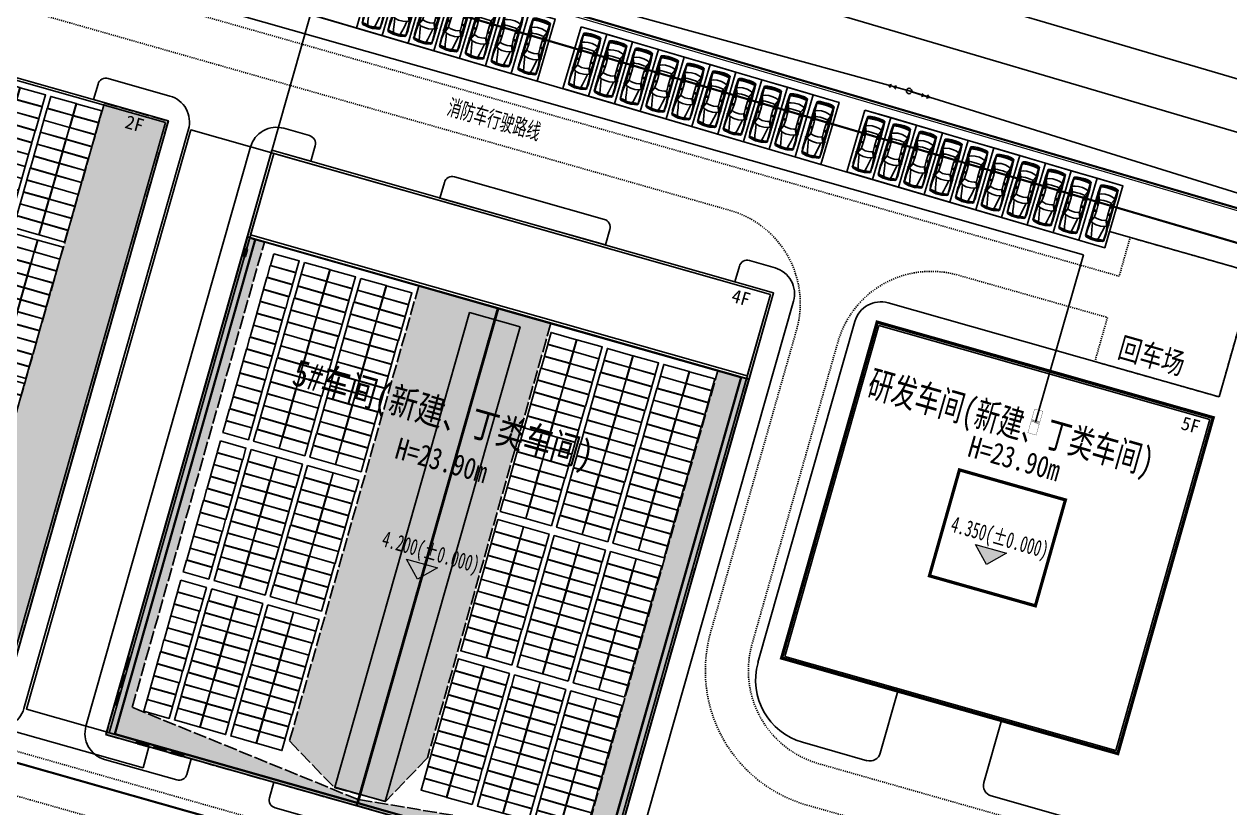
# Model space of a CAD drawing. Header units: metres. Extents: x 221342 to 221936, y -165780 to -165359.
# Drawn here: x 221663 to 221775.1, y -165593.9 to -165521 of the extents above; entities that cross this region are included whole.
import ezdxf
from ezdxf.enums import TextEntityAlignment as Align

# ---------------------------------------------------------------- set-up
doc = ezdxf.new("R2010")
doc.units = ezdxf.units.M
for name, pattern in [('CENTER', [5.08, 3.175, -0.635, 0.635, -0.635]), ('DASH', [0.35, 0.25, -0.1]), ('DASHED', [1.524, 1.27, -0.254])]:
    doc.linetypes.add(name, pattern=pattern)
doc.layers.add('0-道路', color=22, linetype='Continuous', lineweight=0)
doc.layers.add('地形图', color=250, linetype='Continuous', lineweight=13)
for name, color, linetype in [('biao1', 5, 'Continuous'), ('PUB_DIM', 3, 'Continuous'), ('sgt-室外', 47, 'Continuous'), ('SOLID_HATCH', 251, 'Continuous'), ('WALL', 51, 'Continuous'), ('zt-道路', 240, 'Continuous'), ('包边板', 8, 'Continuous'), ('单元区域外轮廓', 7, 'ByLayer'), ('屋脊线', 7, 'ByLayer'), ('并网柜', 7, 'ByLayer'), ('消防车道', 3, 'Continuous'), ('电缆通道', 7, 'ByLayer'), ('管线及附属设施', 4, 'Continuous'), ('组件', 7, 'ByLayer'), ('逆变器', 7, 'ByLayer'), ('阴影', 8, 'DASHED'), ('障碍物', 7, 'ByLayer')]:
    doc.layers.add(name, color=color, linetype=linetype)
doc.styles.add('-黑体', font='txt', dxfattribs={"width": 0.7})
doc.styles.add('Albedo', font='gbenor', dxfattribs={"bigfont": 'gbcbig'})
pattern_1 = [(344.143, (221595.9987, -165598.90403), (0.17959642, 0.19653122), [0, -0.238125])]

# ---------------------------------------------------------------- blocks, each defined once
blk = doc.blocks.new('511301')
at = {"layer": '管线及附属设施', "color": 4, "linetype": 'Continuous', "flags": 128}
for points in [[(2, 0), (0.25, 0)], [(1.24, 0.15), (1.5, 0), (1.24, -0.15)], [(1.74, 0.15), (2, 0), (1.74, -0.15)]]:
    blk.add_lwpolyline(points, dxfattribs=at)
blk = doc.blocks.new('604')
at = {"layer": '管线及附属设施', "color": 4, "linetype": 'Continuous'}
blk.add_circle((0, 0), 0.25, dxfattribs=at)
blk = doc.blocks.new('_F27')
for p, q in [((-2489, 522), (-2514, 196)), ((-2514, -206), (-2514, 196)), ((-2489, 522), (-2426, 736)), ((-2426, 736), (-2389, 824)), ((-2389, 824), (-1610, 874)), ((-2389, 824), (-1560, 874)), ((-2264, 812), (-2389, 824)), ((-2364, 522), (-2389, 196)), ((-2389, -206), (-2389, 196)), ((-2326, 736), (-2364, 522)), ((-2326, 736), (-2351, 596)), ((-2351, 594), (-2351, 596)), ((-2326, 736), (-2288, 811)), ((-2301, 196), (-2276, 522)), ((-2301, 196), (-2301, -206)), ((-2200, 786), (-2288, 811)), ((-2276, 522), (-2238, 736)), ((-2200, 786), (-2238, 736)), ((-1560, 874), (-2212, 815)), ((-2208, 815), (-2211, 814)), ((-1660, 862), (-2208, 815)), ((-1446, 761), (-2200, 786)), ((-1622, 510), (-1685, 196)), ((-1685, -206), (-1685, 196)), ((-1560, 874), (-1660, 862)), ((-1622, 510), (-1547, 698)), ((-1617, 869), (-1620, 866)), ((-1208, 874), (-1610, 874)), ((-1547, 698), (-1446, 761)), ((-1145, 799), (-1446, 761)), ((-1019, 572), (-1446, 761)), ((-1208, 874), (980, 889)), ((-1145, 799), (-682, 557)), ((-1145, 799), (124, 799)), ((-1082, 145), (-1070, 371)), ((-1082, 145), (-1082, -156)), ((-1070, 371), (-1057, 510)), ((-1019, 572), (-1057, 510)), ((-680, 556), (-1019, 572)), ((-1019, 572), (-479, 547)), ((-743, 849), (-793, 874)), ((-730, 799), (-743, 849)), ((-630, 555), (-730, 799)), ((-680, 556), (-630, 555)), ((-642, 799), (-605, 554)), ((-605, 554), (-630, 555)), ((-479, 547), (-605, 554)), ((61, 547), (-479, 547)), ((-2, 547), (-27, 877)), ((124, 799), (61, 547)), ((61, 547), (564, 572)), ((941, 773), (124, 799)), ((564, 572), (941, 773)), ((564, 572), (614, 522)), ((1079, 748), (614, 522)), ((614, 522), (677, 371)), ((677, 371), (714, 145)), ((714, -156), (714, 145)), ((941, 773), (941, 874)), ((983, 777), (941, 773)), ((941, 773), (987, 765)), ((980, 902), (995, 790)), ((980, 790), (980, 898)), ((995, 790), (980, 790)), ((980, 790), (992, 746)), ((984, 905), (1020, 939)), ((992, 746), (1021, 747)), ((995, 790), (1022, 746)), ((1022, 748), (995, 790)), ((1021, 747), (1022, 748)), ((1053, 768), (1022, 746)), ((1036, 935), (1062, 857)), ((1036, 756), (1079, 748)), ((1051, 889), (1497, 893)), ((1057, 776), (1062, 857)), ((1770, 849), (1058, 784)), ((1204, 585), (1079, 748)), ((1795, 472), (1204, 585)), ((1280, 196), (1204, 585)), ((1280, 196), (1280, -206)), ((1506, 899), (2121, 899)), ((2461, 849), (1770, 849)), ((2222, 397), (1795, 472)), ((2272, 876), (2121, 899)), ((2523, 321), (2222, 397)), ((2272, 876), (2272, 874)), ((2437, 851), (2272, 876)), ((2511, 874), (2287, 874)), ((2398, 849), (2461, 773)), ((2437, 850), (2433, 851)), ((2498, 773), (2436, 849)), ((2511, 874), (2450, 850)), ((2461, 773), (2523, 321)), ((2561, 321), (2498, 773)), ((2599, 773), (2511, 874)), ((2523, 321), (2586, 321)), ((2523, 321), (2561, 196)), ((2580, 196), (2542, 321)), ((2561, 196), (2561, -206)), ((2611, 196), (2574, 321)), ((2580, 321), (2618, 196)), ((2580, 196), (2580, -206)), ((2599, 773), (2687, 321)), ((2611, 196), (2611, -206)), ((2618, -206), (2618, 196)), ((2687, 321), (2699, 196)), ((2699, -206), (2699, 196)), ((-2489, -533), (-2514, -206)), ((-2489, -533), (-2426, -747)), ((-2426, -747), (-2389, -835)), ((-2389, -206), (-2364, -533)), ((-2389, -835), (-2264, -823)), ((-1560, -885), (-2389, -835)), ((-1610, -885), (-2389, -835)), ((-2326, -747), (-2364, -533)), ((-2351, -607), (-2351, -605)), ((-2351, -607), (-2326, -747)), ((-2326, -747), (-2288, -822)), ((-2276, -533), (-2301, -206)), ((-2288, -822), (-2200, -797)), ((-2276, -533), (-2238, -747)), ((-2200, -797), (-2238, -747)), ((-2212, -826), (-1560, -885)), ((-2208, -826), (-2211, -825)), ((-1660, -872), (-2208, -826)), ((-1446, -772), (-2200, -797)), ((-1685, -206), (-1622, -520)), ((-1560, -885), (-1660, -872)), ((-1622, -520), (-1547, -709)), ((-1621, -877), (-1617, -880)), ((-1610, -885), (-1208, -885)), ((-1547, -709), (-1446, -772)), ((-1019, -583), (-1446, -772)), ((-1145, -809), (-1446, -772)), ((-1208, -885), (980, -900)), ((-682, -568), (-1145, -809)), ((-1145, -809), (124, -809)), ((-1070, -382), (-1082, -156)), ((-1057, -520), (-1070, -382)), ((-1019, -583), (-1057, -520)), ((-479, -558), (-1019, -583)), ((-1019, -583), (-680, -567)), ((-743, -860), (-793, -885)), ((-743, -860), (-730, -809)), ((-730, -809), (-630, -566)), ((-680, -567), (-682, -568)), ((-680, -567), (-630, -566)), ((-605, -565), (-642, -809)), ((-630, -566), (-605, -565)), ((-605, -565), (-479, -558)), ((61, -558), (-479, -558)), ((-2, -558), (-27, -884)), ((61, -558), (124, -809)), ((564, -583), (61, -558)), ((941, -784), (124, -809)), ((614, -533), (564, -583)), ((564, -583), (941, -784)), ((677, -382), (614, -533)), ((1079, -759), (614, -533)), ((714, -156), (677, -382)), ((987, -776), (941, -784)), ((983, -788), (941, -784)), ((941, -885), (941, -784)), ((992, -757), (980, -800)), ((995, -800), (980, -800)), ((995, -800), (980, -913)), ((980, -909), (980, -800)), ((984, -916), (1020, -950)), ((992, -757), (1021, -758)), ((995, -800), (1022, -757)), ((1022, -758), (995, -800)), ((1021, -758), (1022, -758)), ((1022, -757), (1053, -779)), ((1036, -767), (1079, -759)), ((1036, -946), (1062, -867)), ((1051, -901), (1497, -904)), ((1057, -787), (1062, -867)), ((1770, -860), (1058, -795)), ((1204, -596), (1079, -759)), ((1204, -596), (1280, -206)), ((1795, -483), (1204, -596)), ((2121, -910), (1506, -910)), ((1770, -860), (2461, -860)), ((1795, -483), (2222, -407)), ((2121, -910), (2272, -887)), ((2270, -887), (2121, -910)), ((2523, -332), (2222, -407)), ((2437, -861), (2272, -887)), ((2272, -885), (2272, -887)), ((2285, -885), (2511, -885)), ((2398, -860), (2461, -784)), ((2436, -860), (2498, -784)), ((2437, -861), (2436, -860)), ((2450, -861), (2511, -885)), ((2523, -332), (2461, -784)), ((2561, -332), (2498, -784)), ((2599, -784), (2511, -885)), ((2523, -332), (2561, -206)), ((2586, -332), (2523, -332)), ((2580, -206), (2542, -332)), ((2618, -6), (2561, -6)), ((2574, -332), (2611, -206)), ((2618, -206), (2580, -332)), ((2687, -332), (2599, -784)), ((2687, -332), (2699, -206))]:
    blk.add_line(p, q)
for centre, start, end in [((990, 898), 132.96497, 179.74535), ((1027, 932), 18.15727, 132.96497), ((1047, 776), 305.15418, 356.86364), ((990, -909), 180.25465, 227.03503), ((1027, -942), 227.03503, 341.84273), ((1047, -787), 3.17983, 54.84582)]:
    blk.add_arc(centre, 10, start, end)
at = {"width": 0.8, "flags": 9}
for tag in ['XSIZE', 'YSIZE']:
    blk.add_attdef(tag, (0, 0), '', height=0.5, dxfattribs=at)
blk = doc.blocks.new('*U27')
at = {"layer": '单元区域外轮廓', "color": 2}
for points in [[(2020, 88240, 16249), (58500, 88239, 16249), (58500, 31759, 16249), (2020, 31760, 16249), (2020, 88240, 16249)], [(2020, 88240, 17999), (58500, 88239, 17999), (58500, 31759, 17999), (2020, 31760, 17999), (2020, 88240, 17999)]]:
    blk.add_polyline3d(points, close=True, dxfattribs=at)
at = {"flags": 1}
for tag in ['unit_id', 'unit_name', 'parapet_height', 'ground_elevation', 'is_enable_parapet']:
    blk.add_attdef(tag, (0, 0), '', height=2.5, dxfattribs=at)
blk = doc.blocks.new('*U28')
at = {"layer": '屋脊线', "color": 30}
for p, q in [((30260, 88240, 17629), (2020, 88240, 16249)), ((2020, 88240, 16249), (2020, 31760, 16249)), ((30260, 31760, 17629), (30260, 88240, 17629)), ((58500, 88239, 16249), (30260, 88240, 17629)), ((58500, 31759, 16249), (58500, 88239, 16249)), ((2020, 31760, 16249), (30260, 31760, 17629)), ((30260, 31760, 17629), (58500, 31759, 16249))]:
    blk.add_line(p, q, dxfattribs=at)
at = {"flags": 1}
for tag in ['unit_id', 'unit_name']:
    blk.add_attdef(tag, (0, 0), '', height=2.5, dxfattribs=at)
blk = doc.blocks.new('*U31')
at = {"layer": '组件', "color": 0}
blk.add_polyline3d([(0, 0, 0), (0, 113, 0), (-246, 113, 12), (-246, 0, 12)], close=True, dxfattribs=at)
at = {"flags": 1}
for tag in ['silicon-material', 'panel-length', 'panel-width', 'panel-height', 'mounting-hole-spacing1', 'mounting-hole-spacing2', 'userid', 'module-material', 'theme', 'name', 'vmpo', 'voco', 'pmax', 'company-name', 'note', 'id', 'impo', 'isco']:
    blk.add_attdef(tag, (0, 0), '', height=2.5, dxfattribs=at)
blk = doc.blocks.new('*U32')
at = {"layer": '组件', "color": 122}
for p in [(3893, 8631, 1731), (4141, 8631, 1718), (4437, 8631, 1704), (4685, 8631, 1692), (4981, 8631, 1677), (5230, 8631, 1665), (3893, 8515, 1731), (4141, 8515, 1718), (4437, 8515, 1704), (4685, 8515, 1692), (4981, 8515, 1677), (5230, 8515, 1665), (3893, 8400, 1731), (4141, 8400, 1718), (4437, 8400, 1704), (4685, 8400, 1692), (4981, 8400, 1677), (5230, 8400, 1665), (3893, 8284, 1731), (4141, 8284, 1718), (4437, 8284, 1704), (4685, 8284, 1692), (4981, 8284, 1677), (5230, 8284, 1665), (3893, 8169, 1731), (4141, 8169, 1718), (4437, 8169, 1704), (4685, 8169, 1692), (4981, 8169, 1677), (5230, 8169, 1665), (3893, 8054, 1731), (4141, 8054, 1718), (4437, 8054, 1704), (4685, 8054, 1692), (4981, 8054, 1677), (5230, 8054, 1665), (3893, 7938, 1731), (4141, 7938, 1718), (4437, 7938, 1704), (4685, 7938, 1692), (4981, 7938, 1677), (5230, 7938, 1665), (3893, 7823, 1731), (4141, 7823, 1718), (4437, 7823, 1704), (4685, 7823, 1692), (4981, 7823, 1677), (5230, 7823, 1665), (3893, 7707, 1731), (4141, 7707, 1718), (4437, 7707, 1704), (4685, 7707, 1692), (4981, 7707, 1677), (5230, 7707, 1665), (3893, 7592, 1731), (4141, 7592, 1718), (4437, 7592, 1704), (4685, 7592, 1692), (4981, 7592, 1677), (5230, 7592, 1665), (3893, 7477, 1731), (4141, 7477, 1718), (4437, 7477, 1704), (4685, 7477, 1692), (4981, 7477, 1677), (5230, 7477, 1665), (3893, 7313, 1731), (4141, 7313, 1718), (4437, 7313, 1704), (4685, 7313, 1692), (4981, 7313, 1677), (5230, 7313, 1665), (3893, 7198, 1731), (4141, 7198, 1718), (4437, 7198, 1704), (4685, 7198, 1692), (4981, 7198, 1677), (5230, 7198, 1665), (3893, 7082, 1731), (4141, 7082, 1718), (4437, 7082, 1704), (4685, 7082, 1692), (4981, 7082, 1677), (5230, 7082, 1665), (3893, 6967, 1731), (4141, 6967, 1718), (4437, 6967, 1704), (4685, 6967, 1692), (4981, 6967, 1677), (5230, 6967, 1665), (3893, 6852, 1731), (4141, 6852, 1718), (4437, 6852, 1704), (4685, 6852, 1692), (4981, 6852, 1677), (5230, 6852, 1665), (3893, 6736, 1731), (4141, 6736, 1718), (4437, 6736, 1704), (4685, 6736, 1692), (4981, 6736, 1677), (5230, 6736, 1665), (3893, 6621, 1731), (4141, 6621, 1718), (4437, 6621, 1704), (4685, 6621, 1692), (4981, 6621, 1677), (5230, 6621, 1665), (3893, 6505, 1731), (4141, 6505, 1718), (4437, 6505, 1704), (4685, 6505, 1692), (4981, 6505, 1677), (5230, 6505, 1665), (3893, 6390, 1731), (4141, 6390, 1718), (4437, 6390, 1704), (4685, 6390, 1692), (4981, 6390, 1677), (5230, 6390, 1665), (3893, 6275, 1731), (4141, 6275, 1718), (4437, 6275, 1704), (4685, 6275, 1692), (4981, 6275, 1677), (5230, 6275, 1665), (3893, 6159, 1731), (4141, 6159, 1718), (4437, 6159, 1704), (4685, 6159, 1692), (4981, 6159, 1677), (5230, 6159, 1665), (3893, 5996, 1731), (4141, 5996, 1718), (4437, 5996, 1704), (4685, 5996, 1692), (4981, 5996, 1677), (5230, 5996, 1665), (3893, 5880, 1731), (4141, 5880, 1718), (4437, 5880, 1704), (4685, 5880, 1692), (4981, 5880, 1677), (5230, 5880, 1665), (3893, 5765, 1731), (4141, 5765, 1718), (4437, 5765, 1704), (4685, 5765, 1692), (4981, 5765, 1677), (5230, 5765, 1665), (3893, 5650, 1731), (4141, 5650, 1718), (4437, 5650, 1704), (4685, 5650, 1692), (4981, 5650, 1677), (5230, 5650, 1665), (3893, 5534, 1731), (4141, 5534, 1718), (4437, 5534, 1704), (4685, 5534, 1692), (4981, 5534, 1677), (5230, 5534, 1665), (3893, 5419, 1731), (4141, 5419, 1718), (4437, 5419, 1704), (4685, 5419, 1692), (4981, 5419, 1677), (5230, 5419, 1665), (3893, 5303, 1731), (4141, 5303, 1718), (4437, 5303, 1704), (4685, 5303, 1692), (4981, 5303, 1677), (5230, 5303, 1665), (3893, 5188, 1731), (4141, 5188, 1718), (4437, 5188, 1704), (4685, 5188, 1692), (4981, 5188, 1677), (5230, 5188, 1665), (3893, 5073, 1731), (4141, 5073, 1718), (4437, 5073, 1704), (4685, 5073, 1692), (4981, 5073, 1677), (5230, 5073, 1665), (3893, 4957, 1731), (4141, 4957, 1718), (4437, 4957, 1704), (4685, 4957, 1692), (4981, 4957, 1677), (5230, 4957, 1665), (3893, 4842, 1731), (4141, 4842, 1718), (4437, 4842, 1704), (4685, 4842, 1692), (4981, 4842, 1677), (5230, 4842, 1665)]:
    blk.add_blockref('*U31', p, dxfattribs=at)
at = {"layer": '组件', "color": 202}
for p in [(3893, 4678, 1731), (4141, 4678, 1718), (4437, 4678, 1704), (4685, 4678, 1692), (4981, 4678, 1677), (5230, 4678, 1665), (3893, 4563, 1731), (4141, 4563, 1718), (4437, 4563, 1704), (4685, 4563, 1692), (4981, 4563, 1677), (5230, 4563, 1665), (3893, 4448, 1731), (4141, 4448, 1718), (4437, 4448, 1704), (4685, 4448, 1692), (4981, 4448, 1677), (5230, 4448, 1665), (3893, 4332, 1731), (4141, 4332, 1718), (4437, 4332, 1704), (4685, 4332, 1692), (4981, 4332, 1677), (5230, 4332, 1665), (3893, 4217, 1731), (4141, 4217, 1718), (4437, 4217, 1704), (4685, 4217, 1692), (4981, 4217, 1677), (5230, 4217, 1665), (3893, 4101, 1731), (4141, 4101, 1718), (4437, 4101, 1704), (4685, 4101, 1692), (4981, 4101, 1677), (5230, 4101, 1665), (3893, 3986, 1731), (4141, 3986, 1718), (4437, 3986, 1704), (4685, 3986, 1692), (4981, 3986, 1677), (5230, 3986, 1665), (3893, 3871, 1731), (4141, 3871, 1718), (4437, 3871, 1704), (4685, 3871, 1692), (4981, 3871, 1677), (5230, 3871, 1665), (3893, 3755, 1731), (4141, 3755, 1718), (4437, 3755, 1704), (4685, 3755, 1692), (4981, 3755, 1677), (5230, 3755, 1665), (3893, 3640, 1731), (4141, 3640, 1718), (4437, 3640, 1704), (4685, 3640, 1692), (4981, 3640, 1677), (5230, 3640, 1665), (3893, 3524, 1731), (4141, 3524, 1718), (4437, 3524, 1704), (4685, 3524, 1692), (4981, 3524, 1677), (5230, 3524, 1665)]:
    blk.add_blockref('*U31', p, dxfattribs=at)
at = {"flags": 1}
for tag in ['tilt', 'azimuth', 'mode', 'align', 'array-mode', 'panel-x', 'panel-y', 'offset-x', 'offset-y', 'panel-per-row', 'bracket-type', 'bracket-value', 'row-per-array']:
    blk.add_attdef(tag, (0, 0), '', height=2.5, dxfattribs=at)
blk = doc.blocks.new('*U36')
at = {"layer": '单元区域外轮廓', "color": 2}
for points in [[(68500, 79879, 22250), (116980, 79879, 22250), (116980, 31759, 22250), (68500, 31759, 22250), (68500, 79879, 22250)], [(68500, 79879, 23700), (116980, 79879, 23700), (116980, 31759, 23700), (68500, 31759, 23700), (68500, 79879, 23700)]]:
    blk.add_polyline3d(points, close=True, dxfattribs=at)
at = {"flags": 1}
for tag in ['unit_id', 'unit_name', 'parapet_height', 'ground_elevation', 'is_enable_parapet']:
    blk.add_attdef(tag, (0, 0), '', height=2.5, dxfattribs=at)
blk = doc.blocks.new('*U37')
at = {"layer": '屋脊线', "color": 30}
for p, q in [((92740, 79879, 23428), (68500, 79879, 22250)), ((68500, 79879, 22250), (68500, 31759, 22250)), ((92740, 31759, 23428), (92740, 79879, 23428)), ((116980, 79879, 22250), (92740, 79879, 23428)), ((116980, 31759, 22250), (116980, 79879, 22250)), ((68500, 31759, 22250), (92740, 31759, 23428)), ((92740, 31759, 23428), (116980, 31759, 22250))]:
    blk.add_line(p, q, dxfattribs=at)
at = {"flags": 1}
for tag in ['unit_id', 'unit_name']:
    blk.add_attdef(tag, (0, 0), '', height=2.5, dxfattribs=at)
blk = doc.blocks.new('*U38')
at = {"layer": '组件', "color": 0}
blk.add_polyline3d([(0, 0, 0), (0, -113, 0), (246, -113, 12), (246, 0, 12)], close=True, dxfattribs=at)
at = {"flags": 1}
for tag in ['silicon-material', 'panel-length', 'panel-width', 'panel-height', 'mounting-hole-spacing1', 'mounting-hole-spacing2', 'userid', 'module-material', 'theme', 'name', 'vmpo', 'voco', 'pmax', 'company-name', 'note', 'id', 'impo', 'isco']:
    blk.add_attdef(tag, (0, 0), '', height=2.5, dxfattribs=at)
blk = doc.blocks.new('*U39')
at = {"layer": '组件', "color": 12}
for p in [(7129, 7904, 2249), (7426, 7904, 2263), (7674, 7904, 2275), (7970, 7904, 2289), (8218, 7904, 2301), (7129, 7789, 2249), (7426, 7789, 2263), (7674, 7789, 2275), (7970, 7789, 2289), (8218, 7789, 2301), (7129, 7674, 2249), (7426, 7674, 2263), (7674, 7674, 2275), (7970, 7674, 2289), (8218, 7674, 2301), (7129, 7558, 2249), (7426, 7558, 2263), (7674, 7558, 2275), (7970, 7558, 2289), (8218, 7558, 2301), (7129, 7443, 2249), (7426, 7443, 2263), (7674, 7443, 2275), (7970, 7443, 2289), (8218, 7443, 2301), (7129, 7327, 2249), (7426, 7327, 2263), (7674, 7327, 2275), (7970, 7327, 2289), (8218, 7327, 2301), (7129, 7212, 2249), (7426, 7212, 2263), (7674, 7212, 2275), (7970, 7212, 2289), (8218, 7212, 2301), (7129, 7097, 2249), (7426, 7097, 2263), (7674, 7097, 2275), (7970, 7097, 2289), (8218, 7097, 2301), (7129, 6981, 2249), (7426, 6981, 2263), (7674, 6981, 2275), (7970, 6981, 2289), (8218, 6981, 2301), (7129, 6866, 2249), (7426, 6866, 2263), (7674, 6866, 2275), (7970, 6866, 2289), (8218, 6866, 2301), (7129, 6750, 2249), (7426, 6750, 2263), (7674, 6750, 2275), (7970, 6750, 2289), (8218, 6750, 2301), (7129, 6635, 2249), (7426, 6635, 2263), (7674, 6635, 2275), (7970, 6635, 2289), (8218, 6635, 2301), (7129, 6520, 2249), (7426, 6520, 2263), (7674, 6520, 2275), (7970, 6520, 2289), (8218, 6520, 2301), (7129, 6404, 2249), (7426, 6404, 2263), (7674, 6404, 2275), (7970, 6404, 2289), (8218, 6404, 2301), (7129, 6289, 2249), (7426, 6289, 2263), (7674, 6289, 2275), (7970, 6289, 2289), (8218, 6289, 2301), (7129, 6095, 2249), (7426, 6095, 2263), (7674, 6095, 2275), (7970, 6095, 2289), (8218, 6095, 2301), (7129, 5980, 2249), (7426, 5980, 2263), (7674, 5980, 2275), (7970, 5980, 2289), (8218, 5980, 2301), (7129, 5865, 2249), (7426, 5865, 2263), (7674, 5865, 2275), (7970, 5865, 2289), (8218, 5865, 2301), (7129, 5749, 2249), (7426, 5749, 2263), (7674, 5749, 2275), (7970, 5749, 2289), (8218, 5749, 2301), (7129, 5634, 2249), (7426, 5634, 2263), (7674, 5634, 2275), (7970, 5634, 2289), (8218, 5634, 2301), (7129, 5518, 2249), (7426, 5518, 2263), (7674, 5518, 2275), (7970, 5518, 2289), (8218, 5518, 2301), (7129, 5403, 2249), (7426, 5403, 2263), (7674, 5403, 2275), (7970, 5403, 2289), (8218, 5403, 2301), (7129, 5288, 2249), (7426, 5288, 2263), (7674, 5288, 2275), (7970, 5288, 2289), (8218, 5288, 2301), (7129, 5172, 2249), (7426, 5172, 2263), (7674, 5172, 2275), (7970, 5172, 2289), (8218, 5172, 2301), (7129, 5057, 2249), (7426, 5057, 2263), (7674, 5057, 2275), (7970, 5057, 2289), (8218, 5057, 2301), (7129, 4941, 2249), (7426, 4941, 2263), (7674, 4941, 2275), (7970, 4941, 2289), (8218, 4941, 2301), (7129, 4748, 2249), (7426, 4748, 2263), (7674, 4748, 2275), (7970, 4748, 2289), (8218, 4748, 2301), (7129, 4633, 2249), (7426, 4633, 2263), (7674, 4633, 2275), (7970, 4633, 2289), (8218, 4633, 2301), (7129, 4517, 2249), (7426, 4517, 2263), (7674, 4517, 2275), (7970, 4517, 2289), (8218, 4517, 2301), (7129, 4402, 2249), (7426, 4402, 2263), (7674, 4402, 2275), (7970, 4402, 2289), (8218, 4402, 2301), (7129, 4286, 2249), (7426, 4286, 2263), (7674, 4286, 2275), (7970, 4286, 2289), (8218, 4286, 2301), (7129, 4171, 2249), (7426, 4171, 2263), (7674, 4171, 2275), (7970, 4171, 2289), (8218, 4171, 2301), (7129, 4056, 2249), (7426, 4056, 2263), (7674, 4056, 2275), (7970, 4056, 2289), (8218, 4056, 2301), (7129, 3940, 2249), (7426, 3940, 2263), (7674, 3940, 2275), (7970, 3940, 2289), (8218, 3940, 2301), (7129, 3825, 2249), (7426, 3825, 2263), (7674, 3825, 2275), (7970, 3825, 2289), (8218, 3825, 2301), (7129, 3709, 2249), (7426, 3709, 2263), (7674, 3709, 2275), (7970, 3709, 2289), (8218, 3709, 2301), (7129, 3594, 2249), (7426, 3594, 2263), (7674, 3594, 2275), (7970, 3594, 2289), (8218, 3594, 2301)]:
    blk.add_blockref('*U38', p, dxfattribs=at)
at = {"flags": 1}
for tag in ['tilt', 'azimuth', 'mode', 'align', 'array-mode', 'panel-x', 'panel-y', 'offset-x', 'offset-y', 'panel-per-row', 'bracket-type', 'bracket-value', 'row-per-array']:
    blk.add_attdef(tag, (0, 0), '', height=2.5, dxfattribs=at)
blk = doc.blocks.new('*U40')
at = {"layer": '组件', "color": 0}
blk.add_polyline3d([(0, 0, 0), (0, 113, 0), (-246, 113, 12), (-246, 0, 12)], close=True, dxfattribs=at)
at = {"flags": 1}
for tag in ['silicon-material', 'panel-length', 'panel-width', 'panel-height', 'mounting-hole-spacing1', 'mounting-hole-spacing2', 'userid', 'module-material', 'theme', 'name', 'vmpo', 'voco', 'pmax', 'company-name', 'note', 'id', 'impo', 'isco']:
    blk.add_attdef(tag, (0, 0), '', height=2.5, dxfattribs=at)
blk = doc.blocks.new('*U41')
at = {"layer": '组件', "color": 190}
for p in [(10056, 7791, 2315), (10304, 7791, 2327), (10600, 7791, 2288), (10848, 7791, 2300), (11144, 7791, 2262), (11392, 7791, 2274), (10056, 7676, 2315), (10304, 7676, 2327), (10600, 7676, 2288), (10848, 7676, 2300), (11144, 7676, 2262), (11392, 7676, 2274), (10056, 7560, 2315), (10304, 7560, 2327), (10600, 7560, 2288), (10848, 7560, 2300), (11144, 7560, 2262), (11392, 7560, 2274), (10056, 7445, 2315), (10304, 7445, 2327), (10600, 7445, 2288), (10848, 7445, 2300), (11144, 7445, 2262), (11392, 7445, 2274), (10056, 7329, 2315), (10304, 7329, 2327), (10600, 7329, 2288), (10848, 7329, 2300), (11144, 7329, 2262), (11392, 7329, 2274), (10056, 7214, 2315), (10304, 7214, 2327), (10600, 7214, 2288), (10848, 7214, 2300), (11144, 7214, 2262), (11392, 7214, 2274), (10056, 7099, 2315), (10304, 7099, 2327), (10600, 7099, 2288), (10848, 7099, 2300), (11144, 7099, 2262), (11392, 7099, 2274), (10056, 6983, 2315), (10304, 6983, 2327), (10600, 6983, 2288), (10848, 6983, 2300), (11144, 6983, 2262), (11392, 6983, 2274), (10056, 6868, 2315), (10304, 6868, 2327), (10600, 6868, 2288), (10848, 6868, 2300), (11144, 6868, 2262), (11392, 6868, 2274), (10056, 6752, 2315), (10304, 6752, 2327), (10600, 6752, 2288), (10848, 6752, 2300), (11144, 6752, 2262), (11392, 6752, 2274), (10056, 6637, 2315), (10304, 6637, 2327), (10600, 6637, 2288), (10848, 6637, 2300), (11144, 6637, 2262), (11392, 6637, 2274), (10056, 6522, 2315), (10304, 6522, 2327), (10600, 6522, 2288), (10848, 6522, 2300), (11144, 6522, 2262), (11392, 6522, 2274), (10056, 6406, 2315), (10304, 6406, 2327), (10600, 6406, 2288), (10848, 6406, 2300), (11144, 6406, 2262), (11392, 6406, 2274), (10056, 6291, 2315), (10304, 6291, 2327), (10600, 6291, 2288), (10848, 6291, 2300), (11144, 6291, 2262), (11392, 6291, 2274), (10056, 6175, 2315), (10304, 6175, 2327), (10600, 6175, 2288), (10848, 6175, 2300), (11144, 6175, 2262), (11392, 6175, 2274), (10056, 5982, 2315), (10304, 5982, 2327), (10600, 5982, 2288), (10848, 5982, 2300), (11144, 5982, 2262), (11392, 5982, 2274), (10056, 5867, 2315), (10304, 5867, 2327), (10600, 5867, 2288), (10848, 5867, 2300), (11144, 5867, 2262), (11392, 5867, 2274), (10056, 5751, 2315), (10304, 5751, 2327), (10600, 5751, 2288), (10848, 5751, 2300), (11144, 5751, 2262), (11392, 5751, 2274), (10056, 5636, 2315), (10304, 5636, 2327), (10600, 5636, 2288), (10848, 5636, 2300), (11144, 5636, 2262), (11392, 5636, 2274), (10056, 5520, 2315), (10304, 5520, 2327), (10600, 5520, 2288), (10848, 5520, 2300), (11144, 5520, 2262), (11392, 5520, 2274), (10056, 5405, 2315), (10304, 5405, 2327), (10600, 5405, 2288), (10848, 5405, 2300), (11144, 5405, 2262), (11392, 5405, 2274), (10056, 5290, 2315), (10304, 5290, 2327), (10600, 5290, 2288), (10848, 5290, 2300), (11144, 5290, 2262), (11392, 5290, 2274), (10056, 5174, 2315), (10304, 5174, 2327), (10600, 5174, 2288), (10848, 5174, 2300), (11144, 5174, 2262), (11392, 5174, 2274), (10056, 5059, 2315), (10304, 5059, 2327), (10600, 5059, 2288), (10848, 5059, 2300), (11144, 5059, 2262), (11392, 5059, 2274), (10056, 4943, 2315), (10304, 4943, 2327), (10600, 4943, 2288), (10848, 4943, 2300), (11144, 4943, 2262), (11392, 4943, 2274), (10056, 4828, 2315), (10304, 4828, 2327), (10600, 4828, 2288), (10848, 4828, 2300), (11144, 4828, 2262), (11392, 4828, 2274), (10056, 4635, 2315), (10304, 4635, 2327), (10600, 4635, 2288), (10848, 4635, 2300), (11144, 4635, 2262), (11392, 4635, 2274), (10056, 4519, 2315), (10304, 4519, 2327), (10600, 4519, 2288), (10848, 4519, 2300), (11144, 4519, 2262), (11392, 4519, 2274), (10056, 4404, 2315), (10304, 4404, 2327), (10600, 4404, 2288), (10848, 4404, 2300), (11144, 4404, 2262), (11392, 4404, 2274), (10056, 4288, 2315), (10304, 4288, 2327), (10600, 4288, 2288), (10848, 4288, 2300), (11144, 4288, 2262), (11392, 4288, 2274), (10056, 4173, 2315), (10304, 4173, 2327), (10600, 4173, 2288), (10848, 4173, 2300), (11144, 4173, 2262), (11392, 4173, 2274), (10056, 4058, 2315), (10304, 4058, 2327), (10600, 4058, 2288), (10848, 4058, 2300), (11144, 4058, 2262), (11392, 4058, 2274), (10056, 3942, 2315), (10304, 3942, 2327), (10600, 3942, 2288), (10848, 3942, 2300), (11144, 3942, 2262), (11392, 3942, 2274), (10056, 3827, 2315), (10304, 3827, 2327), (10600, 3827, 2288), (10848, 3827, 2300), (11144, 3827, 2262), (11392, 3827, 2274), (10056, 3711, 2315), (10304, 3711, 2327), (10600, 3711, 2288), (10848, 3711, 2300), (11144, 3711, 2262), (11392, 3711, 2274), (10056, 3596, 2315), (10304, 3596, 2327), (10600, 3596, 2288), (10848, 3596, 2300), (11144, 3596, 2262), (11392, 3596, 2274), (10056, 3481, 2315), (10304, 3481, 2327), (10600, 3481, 2288), (10848, 3481, 2300), (11144, 3481, 2262), (11392, 3481, 2274)]:
    blk.add_blockref('*U40', p, dxfattribs=at)
at = {"flags": 1}
for tag in ['tilt', 'azimuth', 'mode', 'align', 'array-mode', 'panel-x', 'panel-y', 'offset-x', 'offset-y', 'panel-per-row', 'bracket-type', 'bracket-value', 'row-per-array']:
    blk.add_attdef(tag, (0, 0), '', height=2.5, dxfattribs=at)
blk = doc.blocks.new('*U42', base_point=(35, 18))
at = {"color": 0}
for p, q in [((0, 0), (70, 35)), ((45, 18), (65, 18)), ((45, 9), (65, 9))]:
    blk.add_line(p, q, dxfattribs=at)
blk.add_lwpolyline([(0, 0), (70, 0), (70, 35), (0, 35)], close=True, dxfattribs=at)
blk.add_lwpolyline([(4, 26, -0.6815), (13, 29), (20, 23, 0.6815), (29, 26)], format="xyb", dxfattribs=at)
blk = doc.blocks.new('*U48')
at = {"layer": '障碍物', "color": 1}
blk.add_polyline3d([(95180, 78749, 10), (95180, 32869, 10), (90300, 32869, 10), (90300, 78749, 10)], close=True, dxfattribs=at)
at = {"flags": 1}
for tag in ['height', 'shape']:
    blk.add_attdef(tag, (0, 0), '', height=2.5, dxfattribs=at)
blk = doc.blocks.new('*U52', base_point=(40, 115))
at = {"layer": '并网柜', "const_width": 2.5}
blk.add_lwpolyline([(0, 0), (80, 0), (80, 230), (0, 230)], close=True, dxfattribs=at)
at = {"style": 'Albedo'}
blk.add_text('并网柜', height=25, dxfattribs=at).set_placement((40, 115), align=Align.MIDDLE_CENTER)

msp = doc.modelspace()

# ---------------------------------------------------------------- hatches: boundary and pattern name
h = msp.add_hatch()
h.set_pattern_fill('DOTS', scale=0.15, angle=-15.857)
h.set_pattern_definition(pattern_1)
h.paths.add_polyline_path([(221676.37, -165530.02), (221660.94, -165584.33), (221633.81, -165576.62), (221634.03, -165575.85), (221658.48, -165579.89), (221659.65, -165575.78), (221657.56, -165573.65), (221670.43, -165528.34), (221676.37, -165530.02)])
h = msp.add_hatch()
h.set_pattern_fill('DOTS', scale=0.15, angle=-15.857)
h.set_pattern_definition(pattern_1)
h.paths.add_polyline_path([(221694.02, -165593.1), (221673.02, -165584.53), (221685.31, -165541.27), (221683.73, -165540.82), (221670.59, -165587.08), (221693.85, -165593.68), (221694.02, -165593.1)])
h = msp.add_hatch()
h.set_pattern_fill('DOTS', scale=0.15, angle=-15.857)
h.set_pattern_definition(pattern_1)
h.paths.add_polyline_path([(221706.99, -165547.43), (221699.66, -165545.34), (221687.64, -165587.65), (221691.8, -165591.98), (221694.15, -165592.64), (221706.99, -165547.43)])
h = msp.add_hatch()
h.set_pattern_fill('DOTS', scale=0.15, angle=-15.857)
h.set_pattern_definition(pattern_1)
h.paths.add_polyline_path([(221711.94, -165548.81), (221700.46, -165589.23), (221696.58, -165593.27), (221694.2, -165592.64), (221707.04, -165547.42), (221711.94, -165548.81)])
h = msp.add_hatch()
h.set_pattern_fill('DOTS', scale=0.15, angle=-15.857)
h.set_pattern_definition(pattern_1)
h.paths.add_polyline_path([(221730.33, -165554.04), (221717.2, -165600.29), (221693.91, -165593.67), (221694.07, -165593.1), (221715.14, -165596.63), (221727.47, -165553.22), (221730.33, -165554.04)])
at = {"layer": 'PUB_DIM', "lineweight": 0}
for points in [[(221751.42, -165569.38), (221752.45, -165571.24), (221754.3, -165570.2)], [(221698.52, -165570.74), (221699.55, -165572.6), (221701.4, -165571.56)]]:
    msp.add_hatch(color=5, dxfattribs=at).paths.add_polyline_path(points)

# ---------------------------------------------------------------- linework, layer by layer
at = {"linetype": 'Continuous'}
for p, q in [((221671.36, -165587.03), (221684.44, -165540.98)), ((221707.04, -165547.4), (221693.96, -165593.45)), ((221716.57, -165599.88), (221729.65, -165553.82)), ((221670.88, -165586.9), (221671.36, -165587.03))]:
    msp.add_line(p, q, dxfattribs=at)
at = {"color": 1, "linetype": 'CENTER', "ltscale": 0.005, "const_width": 0.2, "flags": 128}
msp.add_lwpolyline([(221603.92, -165580.58), (221610.9, -165556.03), (221478.7, -165518.47), (221496.5, -165456.12), (221779.34, -165539.17), (221785.94, -165632.29), (221603.92, -165580.58)], dxfattribs=at)
at = {"color": 1, "linetype": 'DASH', "ltscale": 0.005, "const_width": 0.2, "flags": 128}
msp.add_lwpolyline([(221484.85, -165520.22), (221501.79, -165460.9), (221776.5, -165541.57), (221782.33, -165623.78), (221605.89, -165573.66)], dxfattribs=at)
at = {"linetype": 'Continuous'}
for points in [[(221686.01, -165532.73), (221732.65, -165545.98), (221730.36, -165554.02), (221683.73, -165540.77)], [(221686.18, -165533.03), (221732.35, -165546.14), (221730.2, -165553.72), (221684.02, -165540.61)]]:
    msp.add_lwpolyline(points, close=True, dxfattribs=at)
for points in [[(221684.7, -165537.34), (221686.01, -165532.73), (221732.65, -165545.98), (221731.34, -165550.59)], [(221730.6, -165553.18), (221730.36, -165554.02), (221683.73, -165540.77), (221683.96, -165539.94)], [(221683.96, -165540.84), (221670.88, -165586.9), (221717.05, -165600.01), (221730.13, -165553.95)], [(221683.73, -165540.77), (221672.63, -165579.86)], [(221719.26, -165593.1), (221730.36, -165554.02)], [(221672.76, -165579.38), (221672.63, -165579.86), (221672.74, -165579.89), (221672.41, -165581.04), (221672.3, -165581.01), (221672.16, -165581.49), (221672.28, -165581.52), (221671.95, -165582.68), (221671.83, -165582.65), (221671.7, -165583.13), (221671.81, -165583.16), (221671.48, -165584.31), (221671.37, -165584.28), (221670.58, -165587.06), (221673.36, -165587.85), (221673.39, -165587.74), (221674.55, -165588.06), (221674.51, -165588.18), (221674.99, -165588.32), (221675.03, -165588.2), (221676.18, -165588.53), (221676.15, -165588.64), (221676.63, -165588.78), (221676.66, -165588.66), (221677.82, -165588.99), (221677.78, -165589.11)], [(221672.3, -165581.01), (221672.16, -165581.49)], [(221671.83, -165582.65), (221671.7, -165583.13)], [(221671.37, -165584.28), (221670.58, -165587.06), (221673.36, -165587.85)], [(221674.51, -165588.18), (221674.99, -165588.32)], [(221676.15, -165588.64), (221676.63, -165588.78)], [(221677.78, -165589.11), (221710.01, -165598.26)]]:
    msp.add_lwpolyline(points, dxfattribs=at)
at = {"color": 8, "linetype": 'Continuous'}
for points in [[(221671.42, -165587), (221693.93, -165593.39), (221706.98, -165547.43), (221684.47, -165541.04)], [(221716.53, -165599.81), (221694.02, -165593.42), (221707.08, -165547.46), (221729.59, -165553.85)]]:
    msp.add_lwpolyline(points, close=True, dxfattribs=at)
at = {"layer": '0-道路', "linetype": 'Continuous'}
for p, q in [((221778.32, -165538.87), (221617.87, -165491.76)), ((221778.09, -165539.05), (221635.31, -165497.13))]:
    msp.add_line(p, q, dxfattribs=at)
at = {"layer": 'biao1', "color": 5, "linetype": 'Continuous', "flags": 128}
msp.add_lwpolyline([(221827.49, -165551.4), (221789.84, -165541.08), (221745.24, -165527.22), (221697, -165513.97), (221634.14, -165495.01), (221560.55, -165473.5), (221480.71, -165450.26)], dxfattribs=at)
at = {"layer": 'PUB_DIM', "color": 5, "lineweight": 0}
for p, q in [((221752.45, -165571.24), (221751.42, -165569.38)), ((221751.42, -165569.38), (221754.3, -165570.2)), ((221754.3, -165570.2), (221752.45, -165571.24)), ((221752.86, -165569.79), (221754.3, -165570.2)), ((221699.55, -165572.6), (221698.52, -165570.74)), ((221698.52, -165570.74), (221701.4, -165571.56)), ((221701.4, -165571.56), (221699.55, -165572.6)), ((221699.96, -165571.15), (221701.4, -165571.56))]:
    msp.add_line(p, q, dxfattribs=at)
at = {"layer": 'sgt-室外', "color": 47, "flags": 128}
for points in [[(221678.51, -165589.31), (221670.58, -165587.06), (221686.01, -165532.73), (221689.61, -165533.75)], [(221701.63, -165537.17), (221717.02, -165541.54)], [(221729.05, -165544.96), (221732.65, -165545.98), (221717.21, -165600.31), (221709.29, -165598.06)], [(221701.59, -165595.87), (221686.2, -165591.5)]]:
    msp.add_lwpolyline(points, dxfattribs=at)
at = {"layer": 'SOLID_HATCH', "linetype": 'Continuous'}
for p, q in [((221679.21, -165556.68), (221710.75, -165445.64)), ((221635.15, -165496.83), (221779.34, -165539.17))]:
    msp.add_line(p, q, dxfattribs=at)
at = {"layer": 'WALL', "color": 20, "linetype": 'Continuous'}
for points in [[(221676.1, -165530.16), (221660.79, -165584.03), (221606.93, -165568.73), (221622.23, -165514.86)], [(221732.35, -165546.14), (221717.05, -165600.01), (221663.18, -165584.71), (221678.48, -165530.84)], [(221686.18, -165533.03), (221670.88, -165586.9), (221717.05, -165600.01), (221732.35, -165546.14)], [(221742.43, -165549.01), (221773.21, -165557.75), (221764.47, -165588.53), (221733.69, -165579.79)]]:
    msp.add_lwpolyline(points, close=True, dxfattribs=at)
at = {"layer": 'WALL', "color": 0, "linetype": 'Continuous', "const_width": 0.3}
for points in [[(221742.27, -165548.71), (221773.51, -165557.59), (221764.64, -165588.83), (221733.39, -165579.95)], [(221749.92, -165562.45), (221759.77, -165565.24), (221756.98, -165575.09), (221747.13, -165572.3)]]:
    msp.add_lwpolyline(points, close=True, dxfattribs=at)
at = {"layer": 'zt-道路', "linetype": 'Continuous'}
for p, q in [((221635.86, -165484.79), (221791.86, -165530.87)), ((221639.4, -165490.87), (221792.14, -165535.88)), ((221626.49, -165501.58), (221763.43, -165541.79)), ((221713.05, -165527), (221714.74, -165521.25)), ((221714.74, -165521.25), (221717.14, -165521.95)), ((221717.14, -165521.95), (221719.54, -165522.65)), ((221719.54, -165522.65), (221721.94, -165523.36)), ((221721.94, -165523.36), (221724.34, -165524.06)), ((221724.34, -165524.06), (221726.74, -165524.77)), ((221726.74, -165524.77), (221729.14, -165525.47)), ((221729.14, -165525.47), (221731.54, -165526.18)), ((221731.54, -165526.18), (221733.93, -165526.88)), ((221733.93, -165526.88), (221736.33, -165527.58)), ((221736.33, -165527.58), (221738.73, -165528.29)), ((221739.44, -165534.75), (221741.13, -165528.99)), ((221741.13, -165528.99), (221743.53, -165529.7)), ((221743.53, -165529.7), (221745.93, -165530.4)), ((221745.93, -165530.4), (221748.33, -165531.11)), ((221748.33, -165531.11), (221750.73, -165531.81)), ((221750.73, -165531.81), (221753.12, -165532.51)), ((221753.12, -165532.51), (221755.52, -165533.22)), ((221755.52, -165533.22), (221757.92, -165533.92)), ((221757.92, -165533.92), (221760.32, -165534.63)), ((221760.32, -165534.63), (221762.72, -165535.33)), ((221762.72, -165535.33), (221765.12, -165536.04)), ((221763.87, -165540.28), (221763.43, -165541.79)), ((221763.87, -165540.29), (221777.34, -165544.12)), ((221774.06, -165555.66), (221777.34, -165544.12)), ((221743.29, -165546.92), (221774.06, -165555.66)), ((221731.19, -165580.37), (221740.21, -165548.64)), ((221744.2, -165583.03), (221742.56, -165588.8)), ((221753.82, -165585.76), (221752.18, -165591.53)), ((221741.33, -165589.49), (221735.33, -165587.78)), ((221776.34, -165599.43), (221752.87, -165592.76))]:
    msp.add_line(p, q, dxfattribs=at)
at = {"layer": 'zt-道路', "color": 8, "linetype": 'Continuous'}
for p, q in [((221695.55, -165515.61), (221693.86, -165521.37)), ((221697.95, -165516.31), (221696.26, -165522.07)), ((221700.35, -165517.02), (221698.66, -165522.78)), ((221702.75, -165517.72), (221701.06, -165523.48)), ((221705.15, -165518.43), (221703.46, -165524.18)), ((221707.55, -165519.13), (221705.86, -165524.89)), ((221709.95, -165519.84), (221708.26, -165525.59)), ((221717.14, -165521.95), (221715.45, -165527.71)), ((221719.54, -165522.65), (221717.85, -165528.41)), ((221721.94, -165523.36), (221720.25, -165529.12)), ((221724.34, -165524.06), (221722.65, -165529.82)), ((221726.74, -165524.77), (221725.05, -165530.52)), ((221729.14, -165525.47), (221727.45, -165531.23)), ((221731.54, -165526.18), (221729.85, -165531.93)), ((221733.93, -165526.88), (221732.24, -165532.64)), ((221736.33, -165527.58), (221734.64, -165533.34)), ((221743.53, -165529.7), (221741.84, -165535.45)), ((221745.93, -165530.4), (221744.24, -165536.16)), ((221748.33, -165531.11), (221746.64, -165536.86)), ((221750.73, -165531.81), (221749.04, -165537.57)), ((221753.12, -165532.51), (221751.43, -165538.27)), ((221755.52, -165533.22), (221753.83, -165538.98)), ((221757.92, -165533.92), (221756.23, -165539.68)), ((221760.32, -165534.63), (221758.63, -165540.38)), ((221762.72, -165535.33), (221761.03, -165541.09))]:
    msp.add_line(p, q, dxfattribs=at)
at = {"layer": 'zt-道路', "linetype": 'Continuous'}
for points in [[(221688.36, -165513.5), (221712.35, -165520.54), (221710.66, -165526.3), (221686.67, -165519.25)], [(221714.74, -165521.25), (221738.73, -165528.29), (221737.04, -165534.05), (221713.05, -165527)], [(221741.13, -165528.99), (221765.12, -165536.04), (221763.43, -165541.79), (221739.44, -165534.75)]]:
    msp.add_lwpolyline(points, close=True, dxfattribs=at)
at = {"layer": 'zt-道路', "linetype": 'Continuous', "flags": 128}
for points in [[(221678.25, -165530.78), (221662.95, -165584.64, -0.414214), (221659.86, -165586.37), (221654.11, -165584.73, -0.414214), (221653.58, -165583.79), (221653.99, -165582.35), (221660.96, -165584.33), (221667.58, -165561.01), (221676.39, -165530), (221669.43, -165528.02), (221669.84, -165526.58, -0.414214), (221670.78, -165526.05), (221676.53, -165527.69, -0.414214), (221678.25, -165530.78)], [(221678.51, -165589.31), (221670.58, -165587.06), (221686.01, -165532.73), (221689.61, -165533.75), (221690.02, -165532.31, 0.414214), (221689.5, -165531.37), (221687.11, -165530.69, 0.414214), (221684.02, -165532.42), (221668.72, -165586.28, 0.414214), (221670.44, -165589.37), (221677.16, -165591.28, 0.414214), (221678.1, -165590.76), (221678.51, -165589.31)], [(221701.63, -165537.17), (221717.02, -165541.54), (221717.43, -165540.1, 0.414214), (221716.91, -165539.16), (221702.98, -165535.2, 0.414214), (221702.04, -165535.73), (221701.63, -165537.17)], [(221729.05, -165544.96), (221729.46, -165543.51, -0.414214), (221730.4, -165542.99), (221732.78, -165543.67, -0.414214), (221734.5, -165546.76), (221719.2, -165600.62, -0.414214), (221716.12, -165602.35), (221709.4, -165600.44, -0.414214), (221708.88, -165599.5), (221709.29, -165598.06), (221717.21, -165600.31), (221732.65, -165545.98), (221729.05, -165544.96)], [(221701.59, -165595.87), (221701.18, -165597.31, -0.414214), (221700.24, -165597.84), (221686.31, -165593.88, -0.414214), (221685.79, -165592.94), (221686.2, -165591.5), (221701.59, -165595.87)]]:
    msp.add_lwpolyline(points, format="xyb", dxfattribs=at)
at = {"layer": 'zt-道路', "linetype": 'Continuous'}
for centre, radius, start, end in [((221742.61, -165549.33), 2.5, 74.1428, 164.1428), ((221736.97, -165582.01), 6, 164.1428, 254.1428), ((221741.6, -165588.52), 1, 254.1428, 344.1428), ((221753.15, -165591.8), 1, 164.1428, 254.1428)]:
    msp.add_arc(centre, radius, start, end, dxfattribs=at)
at = {"layer": '包边板', "linetype": 'Continuous'}
msp.add_lwpolyline([(221686.01, -165532.73), (221732.65, -165545.98), (221717.21, -165600.31), (221670.58, -165587.06)], close=True, dxfattribs=at)
at = {"layer": '单元区域外轮廓'}
for points, elevation in [([(221622.06, -165514.57), (221676.39, -165530), (221660.96, -165584.33), (221606.63, -165568.9), (221622.06, -165514.57)], 16.25), ([(221683.73, -165540.77), (221730.36, -165554.02), (221717.21, -165600.31), (221670.58, -165587.06), (221683.73, -165540.77)], 22.25)]:
    msp.add_lwpolyline(points, dxfattribs=dict(at, elevation=elevation))
at = {"layer": '屋脊线', "elevation": 23.43}
msp.add_lwpolyline([(221707.04, -165547.4), (221693.9, -165593.69)], dxfattribs=at)
at = {"layer": '消防车道', "linetype": 'DASH', "ltscale": 0.005, "flags": 128}
for points in [[(221784.53, -165612.33), (221773.35, -165613.21, 0.176369), (221767.74, -165615.76, -0.176369), (221761.51, -165618.59), (221757.29, -165618.92, -0.088882), (221752.73, -165618.46), (221607.14, -165577.11, 0.414214), (221596.03, -165583.31), (221569.25, -165677.58, -0.414214), (221553.19, -165686.53), (221459.88, -165660.03, -0.414214), (221450.93, -165643.97), (221496.97, -165481.88, -0.414214), (221513.03, -165472.93), (221606.34, -165499.43, 0.414214), (221617.45, -165493.24), (221617.87, -165491.76)], [(221784.24, -165608.34), (221778.28, -165608.81, -0.300604), (221769.6, -165604, 0.121319), (221766.44, -165600.41), (221762.8, -165597.88, 0.082821), (221758.93, -165596.05), (221736.84, -165589.77, -0.414214), (221730.64, -165578.65), (221738.63, -165550.53, -0.414214), (221749.75, -165544.33), (221763.68, -165548.28), (221762.51, -165552.38), (221774.06, -165555.66), (221777.34, -165544.12), (221765.79, -165540.84), (221764.77, -165544.44), (221627.5, -165505.45, -0.414214), (221621.3, -165494.33), (221621.71, -165492.89)], [(221722.92, -165605.84), (221753.82, -165614.62, 0.088882), (221756.98, -165614.93), (221761.2, -165614.6, 0.705064), (221764.16, -165603.69), (221760.52, -165601.16, 0.082821), (221757.84, -165599.89), (221735.75, -165593.62, -0.414214), (221726.79, -165577.56), (221734.78, -165549.43, 0.414214), (221728.59, -165538.32), (221626.41, -165509.29, 0.414214), (221615.29, -165515.49), (221602.04, -165562.15, 0.414214), (221608.24, -165573.26), (221722.92, -165605.84)]]:
    msp.add_lwpolyline(points, format="xyb", dxfattribs=at)
at = {"layer": '电缆通道', "color": 6}
for points in [[(221628.25, -165504.61, 0), (221761.45, -165542.45, 0)], [(221761.45, -165542.45, 0), (221756.98, -165558, 0.01)], [(221674.03, -165590.16, 0), (221609.75, -165571.98, 0.01)], [(221674.58, -165588.21, 0), (221674.03, -165590.16, 0)], [(221674.58, -165588.21, 22.25), (221674.58, -165588.21, 0)]]:
    msp.add_polyline3d(points, dxfattribs=at)
at = {"layer": '阴影', "linetype": 'DASHED'}
for points in [[(221676.37, -165530.02, 16.25), (221660.94, -165584.33, 16.25), (221633.81, -165576.62, 17.63), (221634.03, -165575.85, 17.63), (221658.48, -165579.89, 16.42), (221659.65, -165575.78, 16.42), (221657.56, -165573.65, 16.55), (221670.43, -165528.34, 16.55), (221676.37, -165530.02, 16.25)], [(221694.02, -165593.1, 23.43), (221673.02, -165584.53, 22.33), (221685.31, -165541.27, 22.33), (221683.73, -165540.82, 22.25), (221670.59, -165587.08, 22.25), (221693.85, -165593.68, 23.43), (221694.02, -165593.1, 23.43)], [(221706.99, -165547.43, 23.43), (221699.66, -165545.34, 23.06), (221687.64, -165587.65, 23.06), (221691.8, -165591.98, 23.31), (221694.15, -165592.64, 23.43), (221706.99, -165547.43, 23.43)], [(221711.94, -165548.81, 23.18), (221700.46, -165589.23, 23.18), (221696.58, -165593.27, 23.31), (221694.2, -165592.64, 23.43), (221707.04, -165547.42, 23.43), (221711.94, -165548.81, 23.18)], [(221730.33, -165554.04, 22.25), (221717.2, -165600.29, 22.25), (221693.91, -165593.67, 23.43), (221694.07, -165593.1, 23.43), (221715.14, -165596.63, 22.39), (221727.47, -165553.22, 22.39), (221730.33, -165554.04, 22.25)]]:
    msp.add_polyline3d(points, close=True, dxfattribs=at)
at = {"layer": '障碍物', "color": 20, "linetype": 'Continuous', "elevation": 25.36}
msp.add_lwpolyline([(221709.08, -165549.15), (221696.55, -165593.28), (221691.85, -165591.95), (221704.39, -165547.82)], close=True, dxfattribs=at)

# ---------------------------------------------------------------- block references
at = {"layer": 'SOLID_HATCH', "linetype": 'Continuous', "xscale": 0.001, "yscale": 0.001, "zscale": 0.001, "rotation": 253.6363458292389}
for p in [(221695.94, -165518.75), (221698.34, -165519.45), (221700.74, -165520.16), (221703.14, -165520.86), (221705.54, -165521.56), (221707.94, -165522.27), (221710.43, -165523), (221715.13, -165524.38), (221717.53, -165525.09), (221719.93, -165525.79), (221722.33, -165526.49), (221724.73, -165527.2), (221727.13, -165527.9), (221729.52, -165528.61), (221731.92, -165529.31), (221734.32, -165530.02), (221736.81, -165530.75), (221741.52, -165532.13), (221743.92, -165532.83), (221746.32, -165533.54), (221748.71, -165534.24), (221751.11, -165534.95), (221753.51, -165535.65), (221755.91, -165536.36), (221758.31, -165537.06), (221760.71, -165537.76), (221763.2, -165538.5)]:
    msp.add_blockref('_F27', p, dxfattribs=at)
at = {"layer": '单元区域外轮廓', "xscale": 0.001, "yscale": 0.001, "zscale": 0.001, "rotation": 344.143}
for name in ['*U27', '*U36']:
    msp.add_blockref(name, (221596, -165598.9, 0), dxfattribs=at)
at = {"layer": '地形图', "color": 250, "linetype": 'Continuous'}
for name, rotation in [('511301', 164.6446330001682), ('604', 162.7398849992786), ('511301', 342.7398759992493)]:
    msp.add_blockref(name, (221745.24, -165527.22), dxfattribs=dict(at, rotation=rotation))
at = {"layer": '屋脊线', "xscale": 0.001, "yscale": 0.001, "zscale": 0.001, "rotation": 344.143}
for name in ['*U28', '*U37']:
    msp.add_blockref(name, (221596, -165598.9, 0), dxfattribs=at)
at = {"layer": '并网柜', "xscale": 0.01, "yscale": 0.01, "zscale": 0.01, "rotation": 344.143}
msp.add_blockref('*U52', (221756.98, -165558, 1.16), dxfattribs=at)
at = {"layer": '组件', "xscale": 0.01, "yscale": 0.01, "zscale": 0.01, "rotation": 344.143}
for name in ['*U32', '*U39', '*U41']:
    msp.add_blockref(name, (221596, -165598.9, 0), dxfattribs=at)
at = {"layer": '逆变器', "xscale": 0.01, "yscale": 0.01, "zscale": 0.01, "rotation": 254.1427625767334}
msp.add_blockref('*U42', (221683.49, -165542.24, 22.66), dxfattribs=at)
at = {"layer": '障碍物', "xscale": 0.001, "yscale": 0.001, "zscale": 0.001, "rotation": 344.143}
msp.add_blockref('*U48', (221596, -165598.9, 0), dxfattribs=at)

# ---------------------------------------------------------------- texts
at = {"layer": 'PUB_DIM', "color": 5, "lineweight": 0, "style": '-黑体'}
for s, height, width, p in [('消防车行驶路线', 1.5, 0.65, (221702.2, -165529.36)), ('回车场', 2, 0.8, (221764.53, -165551.95)), ('5#车间(新建、丁类车间)', 2.5, 0.8, (221687.75, -165554.49)), ('研发车间(新建、丁类车间)', 2.5, 0.7, (221741.21, -165555.5)), ('H=23.90m', 2, 0.8, (221697.33, -165561.33)), ('H=23.90m', 2, 0.8, (221750.58, -165561.16)), ('4.350(%%p0.000)', 1.5, 0.65, (221749.02, -165568.16)), ('4.200(%%p0.000)', 1.5, 0.65, (221696.13, -165569.52))]:
    msp.add_text(s, height=height, rotation=344.1428, dxfattribs=dict(at, width=width)).set_placement(p)
for s, p in [('2F', (221672.25, -165530.63)), ('4F', (221728.63, -165546.8)), ('5F', (221770.42, -165558.64))]:
    msp.add_text(s, height=1.25, rotation=344.1428, dxfattribs=at).set_placement(p)
at = {"layer": '逆变器', "color": 2}
msp.add_text('TB1', height=0.2, rotation=344.143, dxfattribs=at).set_placement((221683.49, -165542.24, 22.66), align=Align.MIDDLE_CENTER)

doc.saveas('drawing.dxf')
